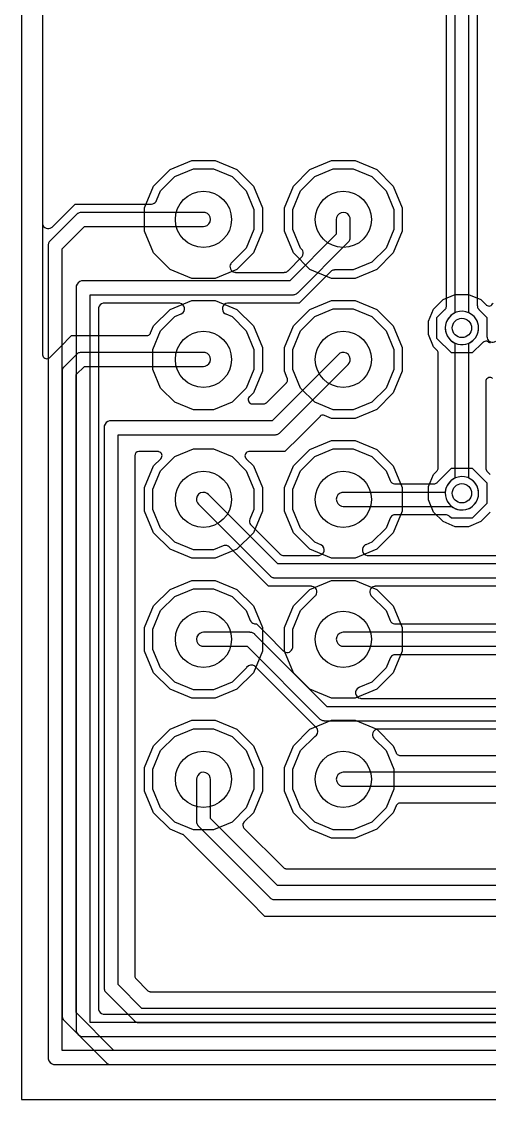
# Model space of a CAD drawing. Header units: millimetres. Extents: x -9.5 to 26.4, y -16 to 19.8.
# Drawn here: x -9.5 to -1, y -16 to 3.56 of the extents above; entities that cross this region are included whole.
import ezdxf

# ---------------------------------------------------------------- set-up
doc = ezdxf.new("R2010")
doc.units = ezdxf.units.MM

msp = doc.modelspace()

# ---------------------------------------------------------------- linework, layer by layer
at = {"layer": '16_copper'}
for points in [[(-9.119, 19.297), (-9.119, -0.097), (-9.118, -0.107), (-9.117, -0.118, 0.541594), (-8.958, -0.179), (-8.956, -0.177), (-8.955, -0.177), (-8.953, -0.175), (-8.946, -0.168), (-8.528, 0.249), (-7.14, 0.249), (-7.139, 0.25), (-7.138, 0.249, 0.25341), (-7.054, 0.297), (-7.046, 0.312), (-6.973, 0.49), (-6.715, 0.748), (-6.377, 0.887), (-6.013, 0.887), (-5.675, 0.748), (-5.417, 0.49), (-5.278, 0.152), (-5.278, -0.212), (-5.417, -0.55), (-5.685, -0.817), (-5.691, -0.825), (-5.698, -0.833, 0.541591), (-5.629, -0.989), (-5.627, -0.989), (-5.625, -0.99), (-5.622, -0.99), (-5.613, -0.991), (-4.73, -0.991), (-4.723, -0.99, 0.140719), (-4.671, -0.972), (-4.663, -0.965), (-4.661, -0.964), (-4.66, -0.963), (-4.659, -0.962), (-4.659, -0.962), (-4.659, -0.962), (-4.658, -0.961), (-4.412, -0.714), (-4.406, -0.708), (-4.401, -0.702, 0.275251), (-4.392, -0.598), (-4.397, -0.591), (-4.401, -0.583), (-4.404, -0.579, 0.010525), (-4.408, -0.575), (-4.412, -0.571), (-4.433, -0.55), (-4.572, -0.212), (-4.572, 0.152), (-4.433, 0.49), (-4.175, 0.748), (-3.837, 0.887), (-3.473, 0.887), (-3.135, 0.748), (-2.877, 0.49), (-2.738, 0.152), (-2.738, -0.212), (-2.877, -0.55), (-3.135, -0.808), (-3.473, -0.947), (-3.812, -0.947), (-3.819, -0.948, 0.140725), (-3.871, -0.966), (-3.879, -0.973), (-3.881, -0.974), (-3.882, -0.975), (-3.884, -0.977), (-4.456, -1.549), (-5.751, -1.549), (-5.756, -1.55), (-5.761, -1.55, 0.714594), (-5.805, -1.737), (-5.794, -1.743), (-5.792, -1.744), (-5.791, -1.744), (-5.79, -1.745), (-5.675, -1.792), (-5.417, -2.05), (-5.278, -2.388), (-5.278, -2.752), (-5.417, -3.09), (-5.675, -3.348), (-6.013, -3.487), (-6.377, -3.487), (-6.715, -3.348), (-6.973, -3.09), (-7.112, -2.752), (-7.112, -2.388), (-6.973, -2.05), (-6.715, -1.792), (-6.6, -1.745), (-6.596, -1.742), (-6.591, -1.74, 0.714598), (-6.623, -1.551), (-6.635, -1.55), (-6.637, -1.549), (-6.638, -1.549), (-6.639, -1.549), (-8.001, -1.549), (-8.009, -1.55), (-8.018, -1.551, 0.320575), (-8.101, -1.634), (-8.102, -1.64, 0.013452), (-8.102, -1.645), (-8.103, -1.651), (-8.103, -14.351), (-8.102, -14.359), (-8.101, -14.368, 0.320575), (-8.018, -14.451), (-8.012, -14.452, 0.013452), (-8.007, -14.452), (-8.001, -14.453), (14.066, -14.453)], [(-0.981, -2.273, -0.123479), (-1.033, -2.244), (-1.044, -2.241), (-1.046, -2.241), (-1.048, -2.241, 0.177763), (-1.115, -2.26), (-1.117, -2.261), (-1.119, -2.262), (-1.121, -2.264), (-1.128, -2.27), (-1.312, -2.454), (-1.688, -2.454), (-1.954, -2.188), (-1.954, -1.812), (-1.809, -1.667), (-1.805, -1.662, 0.14076), (-1.781, -1.611), (-1.78, -1.602), (-1.779, -1.599), (-1.78, -1.597), (-1.779, -1.595), (-1.779, 7.595)], [(-1.221, 7.595), (-1.221, -1.595), (-1.22, -1.601, 0.140725), (-1.202, -1.654), (-1.195, -1.661), (-1.194, -1.664), (-1.193, -1.665), (-1.191, -1.667), (-1.046, -1.812), (-1.046, -2.158), (-1.044, -2.168), (-1.043, -2.179, 0.541594), (-0.885, -2.24)], [(19.03, -15.113), (-8.763, -15.113), (-8.763, -0.561), (-8.359, -0.157), (-6.195, -0.157), (-6.167, -0.154, 0.785533), (-6.163, 0.093), (-6.195, 0.097), (-8.412, 0.097), (-8.417, 0.096), (-8.423, 0.097, 0.111436), (-8.476, 0.08), (-8.482, 0.075), (-8.49, 0.07), (-8.497, 0.064), (-8.502, 0.06), (-8.98, -0.418), (-8.983, -0.422), (-8.987, -0.426, 0.11143), (-9.013, -0.476), (-9.014, -0.483), (-9.016, -0.493), (-9.016, -0.502), (-9.017, -0.508), (-9.017, -15.24), (-9.016, -15.253), (-9.014, -15.266, 0.284783), (-8.922, -15.363), (-8.921, -15.363), (-8.92, -15.363), (-8.892, -15.367), (-8.891, -15.367), (-8.89, -15.367), (19.03, -15.367)], [(14.171, -14.605), (-8.255, -14.605), (-8.255, -1.397), (-4.572, -1.397), (-4.567, -1.396), (-4.561, -1.397, 0.111436), (-4.508, -1.38), (-4.502, -1.375), (-4.494, -1.37), (-4.487, -1.364), (-4.482, -1.36), (-3.565, -0.443), (-3.562, -0.439), (-3.558, -0.435, 0.11143), (-3.532, -0.385), (-3.531, -0.378), (-3.529, -0.368), (-3.529, -0.359), (-3.528, -0.353), (-3.528, -0.03), (-3.531, -0.002, 0.785533), (-3.778, 0.002), (-3.782, -0.03), (-3.782, -0.3), (-4.625, -1.143), (-8.382, -1.143), (-8.395, -1.144), (-8.408, -1.146, 0.284783), (-8.505, -1.238), (-8.505, -1.239), (-8.505, -1.24), (-8.509, -1.268), (-8.509, -1.269), (-8.509, -1.27), (-8.509, -14.732), (-8.508, -14.745), (-8.506, -14.758, 0.284783), (-8.414, -14.855), (-8.413, -14.855), (-8.412, -14.855), (-8.384, -14.859), (-8.383, -14.859), (-8.382, -14.859), (14.224, -14.859)], [(7.616, -9.279), (-3.023, -9.279), (-3.033, -9.281), (-3.044, -9.282, 0.541594), (-3.105, -9.44), (-3.104, -9.442), (-3.103, -9.444), (-3.101, -9.446), (-3.095, -9.453), (-2.877, -9.67), (-2.738, -10.008), (-2.738, -10.372), (-2.877, -10.71), (-3.135, -10.968), (-3.473, -11.107), (-3.837, -11.107), (-4.175, -10.968), (-4.433, -10.71), (-4.572, -10.372), (-4.572, -10.008), (-4.433, -9.67), (-4.174, -9.412), (-4.174, -9.412, 0.390477), (-4.124, -9.283), (-4.126, -9.28), (-4.126, -9.279), (-4.128, -9.275), (-4.132, -9.267, 0.015739), (-4.136, -9.261), (-4.138, -9.258), (-4.139, -9.257), (-4.14, -9.256), (-4.147, -9.249), (-5.254, -8.142), (-5.256, -8.14), (-5.258, -8.137, 0.409457), (-5.412, -8.16), (-5.416, -8.169), (-5.675, -8.428), (-6.013, -8.567), (-6.377, -8.567), (-6.715, -8.428), (-6.973, -8.17), (-7.112, -7.832), (-7.112, -7.468), (-6.973, -7.13), (-6.715, -6.872), (-6.377, -6.733), (-6.013, -6.733), (-5.675, -6.872), (-5.417, -7.13), (-5.344, -7.308), (-5.343, -7.309), (-5.343, -7.31, 0.217832), (-5.279, -7.365), (-5.269, -7.369), (-5.267, -7.369), (-5.266, -7.369, 0.061213), (-5.234, -7.371), (-5.041, -7.564), (-5.041, -7.564), (-4.746, -7.859), (-4.738, -7.865), (-4.73, -7.872, 0.541591), (-4.574, -7.804), (-4.574, -7.801), (-4.573, -7.8), (-4.573, -7.797), (-4.572, -7.787), (-4.572, -7.468), (-4.433, -7.13), (-4.164, -6.861), (-4.157, -6.853), (-4.15, -6.845, 0.541591), (-4.219, -6.689), (-4.222, -6.689), (-4.223, -6.689), (-4.226, -6.689), (-4.235, -6.688), (-5.012, -6.688), (-5.724, -5.976), (-5.725, -5.975), (-5.726, -5.974, 0.253408), (-5.819, -5.949), (-5.835, -5.954), (-6.013, -6.027), (-6.377, -6.027), (-6.715, -5.888), (-6.973, -5.63), (-7.112, -5.292), (-7.112, -4.928), (-6.973, -4.59), (-6.715, -4.332), (-6.377, -4.193), (-6.013, -4.193), (-5.675, -4.332), (-5.417, -4.59), (-5.278, -4.928), (-5.278, -5.292), (-5.351, -5.47), (-5.351, -5.471), (-5.352, -5.472, 0.253411), (-5.34, -5.568), (-5.329, -5.581), (-4.811, -6.099), (-4.806, -6.103, 0.140721), (-4.755, -6.128), (-4.746, -6.128), (-4.743, -6.129), (-4.741, -6.129), (-4.739, -6.129), (-4.103, -6.129), (-4.098, -6.128), (-4.092, -6.128, 0.7146), (-4.049, -5.941), (-4.06, -5.935), (-4.062, -5.934), (-4.063, -5.934), (-4.064, -5.934), (-4.175, -5.888), (-4.433, -5.63), (-4.572, -5.292), (-4.572, -4.928), (-4.433, -4.59), (-4.175, -4.332), (-3.837, -4.193), (-3.473, -4.193), (-3.135, -4.332), (-2.877, -4.59), (-2.804, -4.768), (-2.803, -4.769), (-2.803, -4.77, 0.253404), (-2.726, -4.829), (-2.71, -4.831), (-2.015, -4.831), (-2.009, -4.83, 0.140725), (-1.956, -4.812), (-1.949, -4.805), (-1.946, -4.804), (-1.945, -4.803), (-1.943, -4.801), (-1.688, -4.546), (-1.312, -4.546), (-1.046, -4.812), (-1.046, -5.188), (-1.312, -5.454), (-1.688, -5.454), (-1.723, -5.419, 0.156764), (-1.779, -5.391), (-1.788, -5.39), (-1.791, -5.389), (-1.793, -5.39), (-1.795, -5.389), (-2.71, -5.389), (-2.711, -5.39), (-2.712, -5.389, 0.25341), (-2.796, -5.437), (-2.804, -5.452), (-2.877, -5.63), (-3.135, -5.888), (-3.246, -5.934), (-3.251, -5.936), (-3.255, -5.938, 0.714598), (-3.224, -6.128), (-3.211, -6.129), (-3.209, -6.129), (-3.208, -6.129), (-3.207, -6.129), (0.136, -6.129)], [(0.241, -6.281), (-4.844, -6.281), (-6.105, -5.02), (-6.127, -5.003, 0.785539), (-6.305, -5.174), (-6.285, -5.2), (-4.986, -6.498), (-4.982, -6.502), (-4.978, -6.506, 0.11143), (-4.929, -6.531), (-4.922, -6.532), (-4.912, -6.534), (-4.903, -6.535), (-4.897, -6.535), (0.294, -6.535)], [(0.409, -6.688), (-3.075, -6.688), (-3.085, -6.689), (-3.095, -6.69, 0.541594), (-3.157, -6.849), (-3.155, -6.851), (-3.155, -6.852), (-3.152, -6.854), (-3.146, -6.861), (-2.877, -7.13), (-2.804, -7.308), (-2.803, -7.309), (-2.803, -7.31, 0.253404), (-2.726, -7.369), (-2.71, -7.371), (3.945, -7.371)], [(7.447, -8.873), (-3.947, -8.873), (-5.26, -7.56), (-5.264, -7.557), (-5.268, -7.553, 0.11143), (-5.318, -7.527), (-5.325, -7.526), (-5.335, -7.524), (-5.344, -7.524), (-5.35, -7.523), (-6.195, -7.523), (-6.223, -7.526, 0.785533), (-6.227, -7.773), (-6.195, -7.777), (-5.403, -7.777), (-4.09, -9.09), (-4.086, -9.093), (-4.082, -9.097, 0.11143), (-4.032, -9.123), (-4.025, -9.124), (-4.015, -9.126), (-4.006, -9.126), (-4, -9.127), (7.5, -9.127)], [(4.245, -7.929), (-2.71, -7.929), (-2.711, -7.93), (-2.712, -7.929, 0.25341), (-2.796, -7.977), (-2.804, -7.992), (-2.877, -8.17), (-3.135, -8.428), (-3.37, -8.525), (-3.375, -8.528), (-3.38, -8.53, 0.714598), (-3.348, -8.719), (-3.336, -8.72), (-3.334, -8.721), (-3.333, -8.721), (-3.332, -8.721), (7.342, -8.721)]]:
    msp.add_lwpolyline(points, format="xyb", dxfattribs=at)
for points in [[(-1.429, -2.295, 0.668179), (-1.342, -1.742), (-1.373, -1.726), (-1.373, 7.726), (-1.342, 7.742, 1), (-1.658, 8.258), (-1.697, 8.23, 0.509526), (-1.658, 7.742), (-1.627, 7.726), (-1.627, -1.726), (-1.658, -1.742, 0.788339), (-1.476, -2.302)], [(-1.429, -5.295, 1), (-1.571, -4.705), (-1.616, -4.72, 0.282028), (-1.802, -4.976), (-1.802, -4.983), (-3.655, -4.983), (-3.683, -4.986, 0.785533), (-3.687, -5.233), (-3.655, -5.237), (-1.688, -5.237), (-1.658, -5.258), (-1.616, -5.28, 0.118359), (-1.476, -5.302)], [(4.571, -7.795, 1), (4.429, -7.205), (4.384, -7.22, 0.324221), (4.198, -7.523), (-3.655, -7.523), (-3.683, -7.526, 0.785533), (-3.687, -7.773), (-3.655, -7.777), (4.35, -7.777), (4.355, -7.776), (4.361, -7.777), (4.369, -7.775), (4.373, -7.774), (4.384, -7.78), (4.429, -7.795, 0.078703), (4.524, -7.802)]]:
    msp.add_lwpolyline(points, format="xyb", close=True, dxfattribs=at)
for points in [[(-3.837, -3.487), (-4.175, -3.348), (-4.433, -3.09), (-4.572, -2.752), (-4.572, -2.388), (-4.433, -2.05), (-4.175, -1.792), (-3.837, -1.653), (-3.473, -1.653), (-3.135, -1.792), (-2.877, -2.05), (-2.738, -2.388), (-2.738, -2.752), (-2.877, -3.09), (-3.135, -3.348), (-3.473, -3.487)], [(-6.377, -11.107), (-6.715, -10.968), (-6.973, -10.71), (-7.112, -10.372), (-7.112, -10.008), (-6.973, -9.67), (-6.715, -9.412), (-6.377, -9.273), (-6.013, -9.273), (-5.675, -9.412), (-5.417, -9.67), (-5.278, -10.008), (-5.278, -10.372), (-5.417, -10.71), (-5.675, -10.968), (-6.013, -11.107)]]:
    msp.add_lwpolyline(points, close=True, dxfattribs=at)
at = {"layer": '1_copper'}
for points in [[(-9.119, 19.323), (-9.119, -2.482), (-9.119, -2.485), (-9.119, -2.488, 0.548396), (-9.006, -2.549), (-8.999, -2.544), (-8.992, -2.54, 0.015772), (-8.989, -2.536), (-8.793, -2.34), (-8.591, -2.138), (-7.225, -2.138), (-7.223, -2.138), (-7.222, -2.138, 0.218346), (-7.165, -2.109), (-7.16, -2.1), (-7.156, -2.093, 0.00789), (-7.155, -2.091), (-7.102, -1.964), (-6.801, -1.663), (-6.408, -1.5), (-5.982, -1.5), (-5.589, -1.663), (-5.288, -1.964), (-5.125, -2.357), (-5.125, -2.783), (-5.288, -3.176), (-5.36, -3.248), (-5.362, -3.25), (-5.364, -3.252, 0.54841), (-5.327, -3.375), (-5.318, -3.377), (-5.311, -3.378, 0.015781), (-5.306, -3.378), (-5.105, -3.378), (-5.097, -3.377), (-5.089, -3.376, 0.087654), (-5.064, -3.366), (-5.058, -3.361), (-5.052, -3.356), (-4.689, -2.993), (-4.688, -2.992), (-4.686, -2.991, 0.218356), (-4.667, -2.93), (-4.67, -2.92), (-4.671, -2.912, 0.007894), (-4.672, -2.91), (-4.725, -2.783), (-4.725, -2.357), (-4.562, -1.964), (-4.261, -1.663), (-3.868, -1.5), (-3.442, -1.5), (-3.049, -1.663), (-2.748, -1.964), (-2.585, -2.357), (-2.585, -2.783), (-2.748, -3.176), (-3.049, -3.477), (-3.442, -3.64), (-3.868, -3.64), (-3.995, -3.587), (-3.997, -3.587), (-3.998, -3.586, 0.218355), (-4.061, -3.591), (-4.07, -3.597), (-4.076, -3.602, 0.007896), (-4.078, -3.604), (-4.441, -3.967), (-4.716, -4.242), (-5.366, -4.242), (-5.369, -4.242), (-5.372, -4.242, 0.548396), (-5.433, -4.355), (-5.428, -4.362), (-5.423, -4.368, 0.015772), (-5.42, -4.372), (-5.288, -4.504), (-5.125, -4.897), (-5.125, -5.323), (-5.288, -5.716), (-5.589, -6.017), (-5.982, -6.18), (-6.408, -6.18), (-6.801, -6.017), (-7.102, -5.716), (-7.265, -5.323), (-7.265, -4.897), (-7.102, -4.504), (-6.97, -4.372), (-6.968, -4.37), (-6.966, -4.368, 0.54841), (-7.003, -4.245), (-7.012, -4.243), (-7.019, -4.242, 0.015781), (-7.024, -4.242), (-7.366, -4.242), (-7.372, -4.243, 0.392588), (-7.442, -4.318), (-7.442, -13.76), (-7.441, -13.768), (-7.44, -13.776, 0.087654), (-7.43, -13.801), (-7.425, -13.807), (-7.42, -13.813), (-7.209, -14.024), (-7.203, -14.029), (-7.196, -14.034, 0.087651), (-7.172, -14.044), (-7.164, -14.045), (-7.156, -14.046), (8.636, -14.046)], [(-0.986, -5.344), (-1.156, -5.514), (-1.379, -5.607), (-1.621, -5.607), (-1.844, -5.514), (-2.014, -5.344), (-2.107, -5.121), (-2.107, -4.879), (-2.014, -4.656), (-1.954, -4.596), (-1.949, -4.589), (-1.944, -4.583, 0.087651), (-1.934, -4.558), (-1.933, -4.551), (-1.932, -4.542), (-1.932, -2.458), (-1.933, -2.449), (-1.934, -2.441, 0.087654), (-1.944, -2.417), (-1.949, -2.411), (-1.954, -2.404), (-2.014, -2.344), (-2.107, -2.121), (-2.107, -1.879), (-2.014, -1.656), (-1.844, -1.486), (-1.621, -1.393), (-1.379, -1.393), (-1.156, -1.486), (-1.062, -1.58), (-1.06, -1.582), (-1.058, -1.584, 0.54841), (-0.935, -1.547)], [(12.393, -15.113), (-7.821, -15.113), (-8.509, -14.425), (-8.509, -2.847), (-8.359, -2.697), (-6.195, -2.697), (-6.167, -2.694, 0.785533), (-6.163, -2.447), (-6.195, -2.443), (-8.412, -2.443), (-8.417, -2.444), (-8.423, -2.443, 0.111436), (-8.476, -2.46), (-8.482, -2.465), (-8.49, -2.47), (-8.497, -2.476), (-8.502, -2.48), (-8.726, -2.704), (-8.729, -2.708), (-8.733, -2.712, 0.11143), (-8.759, -2.762), (-8.76, -2.769), (-8.762, -2.779), (-8.762, -2.788), (-8.763, -2.794), (-8.763, -14.478), (-8.762, -14.483), (-8.763, -14.489, 0.111436), (-8.746, -14.542), (-8.741, -14.548), (-8.736, -14.556), (-8.73, -14.563), (-8.726, -14.568), (-7.964, -15.33), (-7.96, -15.333), (-7.956, -15.337, 0.11143), (-7.906, -15.363), (-7.899, -15.364), (-7.889, -15.366), (-7.88, -15.366), (-7.874, -15.367), (12.446, -15.367)], [(8.837, -14.351), (-7.313, -14.351), (-7.747, -13.917), (-7.747, -3.937), (-4.895, -3.937), (-4.89, -3.936), (-4.884, -3.937, 0.111436), (-4.831, -3.92), (-4.825, -3.915), (-4.817, -3.91), (-4.81, -3.904), (-4.805, -3.9), (-3.565, -2.66), (-3.548, -2.638, 0.785539), (-3.719, -2.46), (-3.745, -2.48), (-4.948, -3.683), (-7.874, -3.683), (-7.887, -3.684), (-7.9, -3.686, 0.284783), (-7.997, -3.778), (-7.997, -3.779), (-7.997, -3.78), (-8.001, -3.808), (-8.001, -3.809), (-8.001, -3.81), (-8.001, -13.97), (-8, -13.975), (-8.001, -13.981, 0.111436), (-7.984, -14.034), (-7.979, -14.04), (-7.974, -14.048), (-7.968, -14.055), (-7.964, -14.06), (-7.456, -14.568), (-7.452, -14.571), (-7.448, -14.575, 0.11143), (-7.398, -14.601), (-7.391, -14.602), (-7.381, -14.604), (-7.372, -14.604), (-7.366, -14.605), (8.89, -14.605)], [(-0.942, -2.916, 0.54841), (-1.065, -2.953), (-1.067, -2.962), (-1.068, -2.969, 0.015781), (-1.068, -2.974), (-1.068, -4.542), (-1.067, -4.551), (-1.066, -4.559, 0.087654), (-1.056, -4.583), (-1.051, -4.589), (-1.046, -4.596), (-0.986, -4.656)], [(3.679, -12.678), (-5.08, -12.678), (-5.355, -12.403), (-6.551, -11.207), (-6.554, -11.204), (-6.558, -11.201, 0.068916), (-6.576, -11.19), (-6.801, -11.097), (-7.102, -10.796), (-7.265, -10.403), (-7.265, -9.977), (-7.102, -9.584), (-6.801, -9.283), (-6.408, -9.12), (-5.982, -9.12), (-5.589, -9.283), (-5.288, -9.584), (-5.125, -9.977), (-5.125, -10.403), (-5.288, -10.796), (-5.46, -10.968), (-5.464, -10.973, 0.39257), (-5.46, -11.076), (-4.744, -11.792), (-4.738, -11.797), (-4.731, -11.802, 0.087651), (-4.707, -11.812), (-4.699, -11.813), (-4.691, -11.814), (2.992, -11.814)], [(-0.071, -10.622), (-2.625, -10.622), (-2.627, -10.622), (-2.628, -10.622, 0.218346), (-2.685, -10.651), (-2.69, -10.66), (-2.694, -10.667, 0.00789), (-2.695, -10.669), (-2.748, -10.796), (-3.049, -11.097), (-3.442, -11.26), (-3.868, -11.26), (-4.261, -11.097), (-4.562, -10.796), (-4.725, -10.403), (-4.725, -9.977), (-4.562, -9.584), (-4.261, -9.283), (-3.868, -9.12), (-3.442, -9.12), (-3.049, -9.283), (-2.748, -9.584), (-2.695, -9.711), (-2.695, -9.713), (-2.694, -9.714, 0.21835), (-2.646, -9.755), (-2.635, -9.757), (-2.627, -9.758, 0.007886), (-2.625, -9.758), (-0.758, -9.758)], [(3.373, -12.119), (-4.848, -12.119), (-6.068, -10.899), (-6.068, -10.19), (-6.071, -10.162, 0.785533), (-6.318, -10.158), (-6.322, -10.19), (-6.322, -10.952), (-6.321, -10.957), (-6.322, -10.963, 0.111436), (-6.305, -11.016), (-6.3, -11.022), (-6.295, -11.03), (-6.289, -11.037), (-6.285, -11.042), (-4.991, -12.336), (-4.987, -12.339), (-4.983, -12.343, 0.11143), (-4.933, -12.369), (-4.926, -12.37), (-4.916, -12.372), (-4.907, -12.372), (-4.901, -12.373), (3.5, -12.373)], [(-0.377, -10.063), (-3.655, -10.063), (-3.683, -10.066, 0.785533), (-3.687, -10.313), (-3.655, -10.317), (-0.25, -10.317)]]:
    msp.add_lwpolyline(points, format="xyb", dxfattribs=at)
for points in [[(-6.408, -1.1), (-6.801, -0.937), (-7.102, -0.636), (-7.265, -0.243), (-7.265, 0.183), (-7.102, 0.576), (-6.801, 0.877), (-6.408, 1.04), (-5.982, 1.04), (-5.589, 0.877), (-5.288, 0.576), (-5.125, 0.183), (-5.125, -0.243), (-5.288, -0.636), (-5.589, -0.937), (-5.982, -1.1)], [(-3.868, -1.1), (-4.261, -0.937), (-4.562, -0.636), (-4.725, -0.243), (-4.725, 0.183), (-4.562, 0.576), (-4.261, 0.877), (-3.868, 1.04), (-3.442, 1.04), (-3.049, 0.877), (-2.748, 0.576), (-2.585, 0.183), (-2.585, -0.243), (-2.748, -0.636), (-3.049, -0.937), (-3.442, -1.1)], [(-3.868, -6.18), (-4.261, -6.017), (-4.562, -5.716), (-4.725, -5.323), (-4.725, -4.897), (-4.562, -4.504), (-4.261, -4.203), (-3.868, -4.04), (-3.442, -4.04), (-3.049, -4.203), (-2.748, -4.504), (-2.585, -4.897), (-2.585, -5.323), (-2.748, -5.716), (-3.049, -6.017), (-3.442, -6.18)], [(-6.408, -8.72), (-6.801, -8.557), (-7.102, -8.256), (-7.265, -7.863), (-7.265, -7.437), (-7.102, -7.044), (-6.801, -6.743), (-6.408, -6.58), (-5.982, -6.58), (-5.589, -6.743), (-5.288, -7.044), (-5.125, -7.437), (-5.125, -7.863), (-5.288, -8.256), (-5.589, -8.557), (-5.982, -8.72)], [(-3.868, -8.72), (-4.261, -8.557), (-4.562, -8.256), (-4.725, -7.863), (-4.725, -7.437), (-4.562, -7.044), (-4.261, -6.743), (-3.868, -6.58), (-3.442, -6.58), (-3.049, -6.743), (-2.748, -7.044), (-2.585, -7.437), (-2.585, -7.863), (-2.748, -8.256), (-3.049, -8.557), (-3.442, -8.72)]]:
    msp.add_lwpolyline(points, close=True, dxfattribs=at)
msp.add_lwpolyline([(-1.429, -5.295, 0.668179), (-1.342, -4.742), (-1.373, -4.726), (-1.373, -2.274), (-1.342, -2.258, 1), (-1.658, -1.742), (-1.697, -1.77, 0.509526), (-1.658, -2.258), (-1.627, -2.274), (-1.627, -4.726), (-1.658, -4.742, 0.788339), (-1.476, -5.302)], format="xyb", close=True, dxfattribs=at)
at = {"layer": 'drills_PTH'}
for centre in [(-6.195, -0.03), (-3.655, -0.03), (-6.195, -2.57), (-3.655, -2.57), (-6.195, -5.11), (-3.655, -5.11), (-6.195, -7.65), (-3.655, -7.65), (-6.195, -10.19), (-3.655, -10.19)]:
    msp.add_circle(centre, 0.51, dxfattribs=at)
at = {"layer": 'drills_via_1_16'}
for centre in [(-1.5, -2), (-1.5, -5)]:
    msp.add_circle(centre, 0.175, dxfattribs=at)
at = {"layer": 'outline'}
msp.add_lwpolyline([(-9.5, -16), (26.352, -16), (26.352, 19.78), (-9.5, 19.78), (-9.5, -16)], close=True, dxfattribs=at)

doc.saveas('drawing.dxf')
